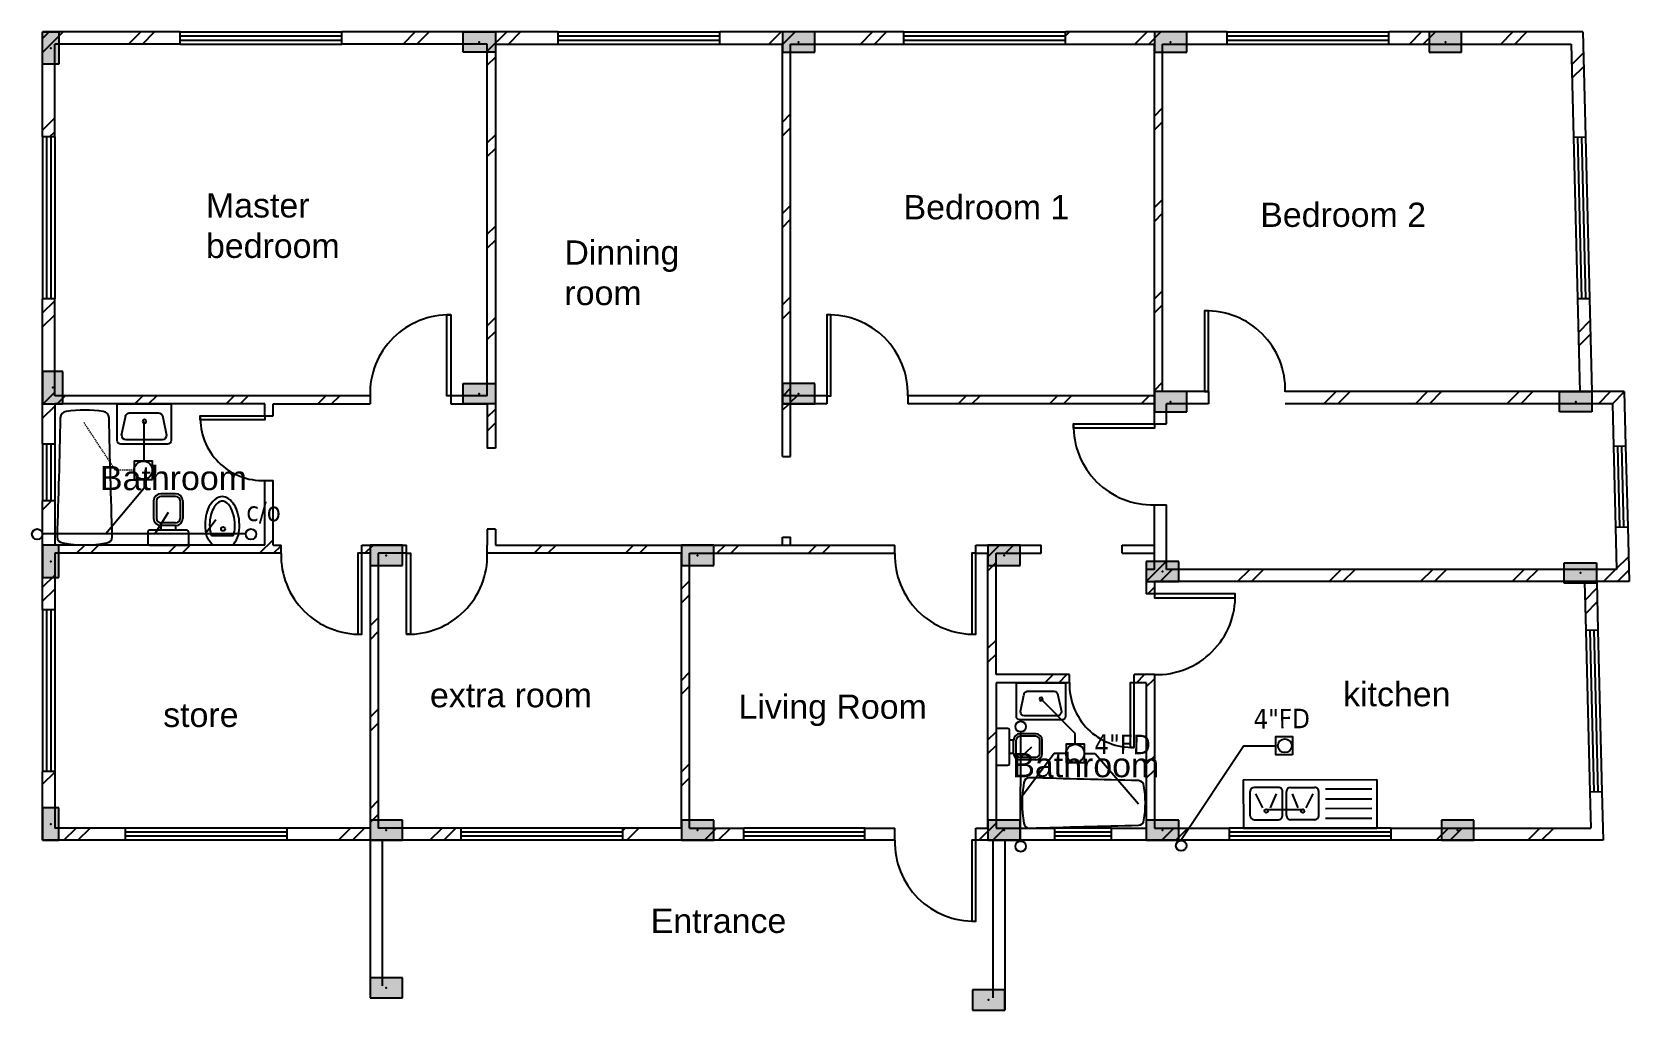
# Model space of a CAD drawing. Header units: inches. Extents: x 129 to 900, y 43 to 664.
# Drawn here: x 309 to 589.4, y 482.7 to 654.5 of the extents above; entities that cross this region are included whole.
import ezdxf

# ---------------------------------------------------------------- set-up
doc = ezdxf.new("R2010")
doc.units = ezdxf.units.IN
doc.header["$MEASUREMENT"] = 0
doc.linetypes.add('DASHED2', pattern=[0.375, 0.25, -0.125])
doc.linetypes.add('HIDDEN', pattern=[0.375, 0.25, -0.125])
for name, color, linetype in [('BATH', 3, 'Continuous'), ('COL', 2, 'Continuous'), ('DOORS', 5, 'Continuous'), ('ELWIN', 3, 'Continuous'), ('fur.', 40, 'Continuous'), ('TEXT', 7, 'Continuous'), ('WALLS', 1, 'Continuous'), ('WINDOWS', 7, 'Continuous')]:
    doc.layers.add(name, color=color, linetype=linetype)
doc.styles.add('ROMS_KUFI2', font='romans.shx', dxfattribs={"bigfont": 'kufi2.shx'})
doc.styles.get("Standard").update_dxf_attribs({"font": ''})
doc.styles.get('Standard').set_extended_font_data('Arial')

# ---------------------------------------------------------------- blocks, each defined once
blk = doc.blocks.new('COL')
at = {"layer": 'COL', "linetype": 'Continuous'}
blk.add_hatch(color=256, dxfattribs=at).paths.add_polyline_path([(1, 1), (0, 1), (0, 0), (1, 0)])
at = {"color": 2}
for p, q in [((0, 1), (0, 0)), ((1, 1), (0, 1)), ((1, 0), (1, 1)), ((0, 0), (1, 0))]:
    blk.add_line(p, q, dxfattribs=at)
at = {"layer": 'COL', "linetype": 'Continuous'}
blk.add_point((0.5, 0.5), dxfattribs=at)
blk = doc.blocks.new('KSINK1')
for p, q in [((-1.65, 0), (-1.65, 0.6)), ((0, 0.6), (-1.65, 0.6)), ((0, 0), (0, 0.6)), ((-1.017, 0.478), (-1.59, 0.478)), ((-0.932, 0.445), (-0.932, 0.145)), ((-0.882, 0.495), (-0.582, 0.495)), ((-0.532, 0.445), (-0.532, 0.145)), ((-0.485, 0.445), (-0.485, 0.145)), ((-0.135, 0.495), (-0.435, 0.495)), ((-0.085, 0.445), (-0.085, 0.145)), ((-1.017, 0.355), (-1.59, 0.355)), ((-1.017, 0.237), (-1.59, 0.237)), ((-0.778, 0.347), (-0.862, 0.174)), ((-0.679, 0.347), (-0.608, 0.174)), ((-0.337, 0.347), (-0.409, 0.174)), ((-0.239, 0.347), (-0.155, 0.174)), ((0, 0), (-1.65, 0)), ((-1.017, 0.115), (-1.59, 0.115)), ((-0.582, 0.095), (-0.882, 0.095)), ((-0.435, 0.095), (-0.135, 0.095))]:
    blk.add_line(p, q)
for centre in [(-0.734, 0.387), (-0.283, 0.387)]:
    blk.add_circle(centre, 0.0223)
for centre, start, end in [((-0.882, 0.445), 90, 180), ((-0.582, 0.445), 0, 90), ((-0.435, 0.445), 90, 180), ((-0.135, 0.445), 0, 90), ((-0.882, 0.145), 180, 270), ((-0.582, 0.145), 270, 360), ((-0.435, 0.145), 180, 270), ((-0.135, 0.145), 270, 0)]:
    blk.add_arc(centre, 0.05, start, end)
blk = doc.blocks.new('A$C66E15865')
at = {"layer": 'BATH'}
for p, q in [((0, 0.067), (0, 0.291)), ((0.1, 0.067), (0.1, 0.304))]:
    blk.add_line(p, q, dxfattribs=at)
for points in [[(0, 0.067, 0.012752), (0.01, 0.061, 0.07767), (0.108, 0.011, 0.075774), (0.221, 0, 0.061659), (0.345, 0.015, 0.074948), (0.439, 0.055, 0.107014), (0.509, 0.121, 0.15083), (0.53, 0.187, 0.15083), (0.509, 0.254, 0.107014), (0.439, 0.32, 0.074948), (0.345, 0.36, 0.061659), (0.221, 0.375, 0.061659), (0.097, 0.36, 0.071803), (0.01, 0.298, 0.012752), (0, 0.291, 0.169921)], [(0.1, 0.067, 0.019189), (0.122, 0.059, 0.075481), (0.22, 0.05, 0.062438), (0.332, 0.064, 0.074948), (0.413, 0.098, 0.107014), (0.468, 0.149, 0.15083), (0.48, 0.187, 0.15083), (0.468, 0.225, 0.107014), (0.413, 0.277, 0.074948), (0.332, 0.311, 0.061659), (0.221, 0.325, 0.058511), (0.115, 0.312, 0.013304), (0.1, 0.304, 0.02009)]]:
    blk.add_lwpolyline(points, format="xyb", dxfattribs=at)
blk.add_circle((0.176, 0.178), 0.0223, dxfattribs=at)
blk = doc.blocks.new('A$C5CF13C8A')
at = {"layer": 'BATH'}
for p, q in [((0, 0.43), (0, 0.02)), ((0.145, 0.45), (0.02, 0.45)), ((0.165, 0.02), (0.165, 0.43)), ((0.485, 0.385), (0.295, 0.385)), ((0.485, 0.355), (0.295, 0.355)), ((0.215, 0.305), (0.165, 0.305)), ((0.215, 0.145), (0.215, 0.305)), ((0.245, 0.145), (0.245, 0.305)), ((0.535, 0.145), (0.535, 0.305)), ((0.565, 0.145), (0.565, 0.305)), ((0.215, 0.145), (0.165, 0.145)), ((0.485, 0.095), (0.295, 0.095)), ((0.485, 0.065), (0.295, 0.065)), ((0.02, 0), (0.145, 0))]:
    blk.add_line(p, q, dxfattribs=at)
for centre, radius, start, end in [((0.02, 0.43), 0.02, 90, 180), ((0.145, 0.43), 0.02, 0, 90), ((0.295, 0.305), 0.08, 90, 180), ((0.295, 0.305), 0.05, 90, 180), ((0.485, 0.305), 0.08, 0, 90), ((0.485, 0.305), 0.05, 0, 90), ((0.02, 0.02), 0.02, 180, 270), ((0.145, 0.02), 0.02, 270, 0), ((0.295, 0.145), 0.08, 180, 270), ((0.295, 0.145), 0.05, 180, 270), ((0.485, 0.145), 0.08, 270, 0), ((0.485, 0.145), 0.05, 270, 0)]:
    blk.add_arc(centre, radius, start, end, dxfattribs=at)
blk = doc.blocks.new('A$C5AD23986')
at = {"layer": 'BATH'}
for p, q in [((0, 0.498), (0, 0.036)), ((0.4, 0.533), (0.036, 0.533)), ((0.267, 0.451), (0.089, 0.489)), ((0.4, 0), (0.4, 0.533)), ((0.044, 0.444), (0.044, 0.089)), ((0.311, 0.127), (0.311, 0.406)), ((0.036, 0), (0.4, 0)), ((0.089, 0.044), (0.267, 0.083))]:
    blk.add_line(p, q, dxfattribs=at)
blk.add_circle((0.225, 0.269), 0.0182, dxfattribs=at)
for centre, radius, start, end in [((0.036, 0.498), 0.0356, 90, 180), ((0.089, 0.444), 0.0444, 90, 180), ((0.267, 0.406), 0.0444, 0, 90), ((0.036, 0.036), 0.0356, 180, 270), ((0.089, 0.089), 0.0444, 180, 270), ((0.267, 0.127), 0.0444, 270, 0)]:
    blk.add_arc(centre, radius, start, end, dxfattribs=at)

msp = doc.modelspace()

# ---------------------------------------------------------------- hatches: boundary and pattern name
at = {"layer": 'ELWIN', "linetype": 'Continuous'}
h = msp.add_hatch(dxfattribs=at)
h.set_pattern_fill('ANSI32', color=256, scale=14.195852, style=0)
h.set_pattern_definition([(45, (-3050.351, 343.619), (-8.030386, 8.030386), []), (45, (-3047.909, 343.619), (-8.030386, 8.030386), [])])
h.paths.add_polyline_path([(490.44, 654.46), (490.44, 652.33), (506.06, 652.33), (506.06, 591.29), (507.48, 591.29), (507.48, 652.33), (518.84, 652.33), (518.84, 654.46)])
h.paths.add_polyline_path([(579.22, 652.33), (579.63, 636), (581.76, 636.05), (581.3, 654.46), (547.23, 654.46), (547.23, 652.33)])
h.paths.add_polyline_path([(429.76, 654.46), (429.76, 652.33), (440.76, 652.33), (440.76, 590.58), (442.18, 590.58), (442.18, 652.33), (462.05, 652.33), (462.05, 654.46)])
h.paths.add_polyline_path([(363.39, 654.46), (363.39, 652.33), (388.94, 652.33), (388.94, 590.58), (382.56, 590.58), (382.56, 589.16), (388.94, 589.16), (388.94, 581.35), (390.36, 581.35), (390.36, 652.33), (401.36, 652.33), (401.36, 654.46)])
h.paths.add_polyline_path([(506.06, 589.16), (506.06, 590.58), (462.76, 590.58), (462.76, 589.16)])
h.paths.add_polyline_path([(448.57, 589.16), (448.57, 590.58), (442.18, 590.58), (442.18, 589.16)])
h.paths.add_polyline_path([(440.76, 579.93), (442.18, 579.93), (442.18, 589.16), (440.76, 589.16)])
h.paths.add_polyline_path([(349.9, 589.16), (349.9, 587.03), (351.32, 587.03), (351.32, 589.16), (368.36, 589.16), (368.36, 590.58), (313, 590.58), (313, 607.61), (310.87, 607.61), (310.87, 582.06), (313, 582.06), (313, 589.16)])
h.paths.add_polyline_path([(310.87, 654.46), (310.87, 636.01), (313, 636.01), (313, 652.33), (335, 652.33), (335, 654.46)])
h.paths.add_polyline_path([(310.87, 552.96), (313, 552.96), (313, 562.9), (352.74, 562.9), (352.74, 564.32), (351.32, 564.32), (351.32, 575.67), (349.9, 575.67), (349.9, 564.32), (313, 564.32), (313, 572.12), (310.87, 572.12)])
h.paths.add_polyline_path([(366.94, 564.32), (366.94, 562.9), (368.36, 562.9), (368.36, 514.63), (353.81, 514.63), (353.81, 512.5), (384.33, 512.5), (384.33, 514.63), (369.78, 514.63), (369.78, 562.9), (374.75, 562.9), (374.75, 564.32)])
h.paths.add_polyline_path([(325.42, 512.5), (325.42, 514.63), (313, 514.63), (313, 524.57), (310.87, 524.57), (310.87, 512.5)])
h.paths.add_polyline_path([(424.43, 562.9), (460.5, 562.9), (460.5, 564.32), (390.36, 564.32), (390.36, 567.16), (388.94, 567.16), (388.94, 564.32), (388.94, 562.9), (423.01, 562.9), (423.01, 514.63), (412.72, 514.63), (412.72, 512.5), (433.95, 512.5), (433.95, 514.63), (424.43, 514.63)])
h.paths.add_polyline_path([(474.7, 564.32), (474.7, 562.9), (476.83, 562.9), (476.83, 514.63), (474.7, 514.63), (474.7, 512.5), (488.6, 512.5), (488.6, 514.63), (478.25, 514.63), (478.25, 540.18), (491.15, 540.18), (491.15, 541.6), (478.25, 541.6), (478.25, 562.9), (486.18, 562.9), (486.18, 564.32)])
h.paths.add_polyline_path([(506.06, 514.63), (506.06, 541.6), (504.64, 541.6), (502.51, 541.6), (502.51, 540.18), (504.64, 540.18), (504.64, 514.63), (498.54, 514.63), (498.54, 512.5), (519.19, 512.5), (519.19, 514.63)])
h.paths.add_polyline_path([(584.85, 512.5), (584.63, 521.02), (582.5, 520.97), (582.66, 514.63), (547.58, 514.63), (547.58, 512.5)])
h.paths.add_polyline_path([(508.19, 560.06), (508.19, 571.41), (506.06, 571.41), (506.06, 560.06), (504.64, 560.06), (504.64, 555.8), (506.06, 555.8), (506.06, 557.93), (589.39, 557.93), (589.15, 567.57), (587.02, 567.51), (587.21, 560.06)])
h.paths.add_polyline_path([(529.03, 591.29), (529.03, 589.16), (586.48, 589.16), (586.67, 581.7), (588.79, 581.76), (588.56, 591.29)])
h.paths.add_polyline_path([(582.47, 607.67), (580.34, 607.62), (580.75, 591.29), (582.88, 591.29)])
h.paths.add_polyline_path([(583.71, 557.93), (581.58, 557.93), (581.79, 549.35), (583.92, 549.41)])

# ---------------------------------------------------------------- linework, layer by layer
at = {"color": 3, "linetype": 'HIDDEN', "lineweight": 0}
for p, q in [((323.65, 577.5), (318.12, 585.88)), ((326.94, 577.5), (323.65, 577.5))]:
    msp.add_line(p, q, dxfattribs=at)
at = {"layer": 'BATH', "linetype": 'Continuous', "elevation": 21.83}
msp.add_lwpolyline([(314.99, 587.8, 0.385927), (313.98, 586.72, -0.002314), (313.41, 565.77, 0.371886), (314.4, 564.72, 0.088075), (322.12, 564.72, 0.371886), (323.11, 565.77, -0.002314), (322.54, 586.72, 0.385927), (321.53, 587.8, 0.081864)], format="xyb", close=True, dxfattribs=at)
at = {"layer": 'BATH', "linetype": 'Continuous'}
msp.add_lwpolyline([(504.23, 522.05, 0.385927), (503.24, 522.98, -0.002314), (484.08, 523.5, 0.371886), (483.13, 522.59, 0.088075), (483.13, 515.53, 0.371886), (484.08, 514.63, -0.002314), (503.24, 515.15, 0.385927), (504.23, 516.07, 0.081864)], format="xyb", close=True, dxfattribs=at)
at = {"layer": 'DOORS', "linetype": 'Continuous'}
for points in [[(382.56, 590.58), (381.85, 590.58), (381.85, 604.77), (382.56, 604.77), (382.56, 590.58)], [(448.57, 590.58), (449.28, 590.58), (449.28, 604.77), (448.57, 604.77), (448.57, 590.58)], [(349.9, 587.03), (349.9, 586.32), (338.55, 586.32), (338.55, 587.03), (349.9, 587.03)], [(366.94, 562.9), (366.23, 562.9), (366.23, 548.7), (366.94, 548.7), (366.94, 562.9)], [(374.75, 562.9), (375.46, 562.9), (375.46, 548.7), (374.75, 548.7), (374.75, 562.9)], [(474.7, 562.9), (473.99, 562.9), (473.99, 548.7), (474.7, 548.7), (474.7, 562.9)], [(502.51, 540.18), (501.8, 540.18), (501.8, 528.83), (502.51, 528.83), (502.51, 540.18)], [(474.7, 512.5), (473.99, 512.5), (473.99, 498.31), (474.7, 498.31), (474.7, 512.5)]]:
    msp.add_lwpolyline(points, dxfattribs=at)
at = {"layer": 'DOORS'}
for points in [[(514.84, 591.29), (515.55, 591.29), (515.55, 605.48), (514.84, 605.48), (514.84, 591.29)], [(506.06, 585.61), (506.06, 584.9), (491.86, 584.9), (491.86, 585.61), (506.06, 585.61)], [(506.06, 555.8), (506.06, 555.09), (520.25, 555.09), (520.25, 555.8), (506.06, 555.8)]]:
    msp.add_lwpolyline(points, dxfattribs=at)
at = {"layer": 'DOORS', "linetype": 'Continuous'}
for centre, radius, start, end in [((382.2, 590.93), 13.85, 88.5312, 181.4688), ((448.92, 590.93), 13.85, 358.5312, 91.4688), ((349.55, 586.68), 11.01, 178.1524, 271.8476), ((366.58, 562.54), 13.85, 178.5312, 271.4688), ((375.1, 562.54), 13.85, 268.5312, 1.4688), ((474.34, 562.54), 13.85, 178.5312, 271.4688), ((502.16, 539.83), 11.01, 178.1524, 271.8476), ((474.34, 512.15), 13.85, 178.5312, 271.4688)]:
    msp.add_arc(centre, radius, start, end, dxfattribs=at)
at = {"layer": 'DOORS'}
for centre, start, end in [((515.19, 591.64), 358.5312, 91.4688), ((505.7, 585.26), 178.5312, 271.4688), ((506.41, 555.44), 268.5312, 1.4688)]:
    msp.add_arc(centre, 13.85, start, end, dxfattribs=at)
at = {"layer": 'ELWIN', "linetype": 'Continuous'}
for p, q in [((332.91, 570.04), (330.58, 566.31)), ((341.3, 568.8), (339.4, 566.28)), ((346.54, 566.35), (310.87, 566.33)), ((492.16, 531.25), (486.16, 537.29)), ((482.54, 512.31), (482.61, 531.57)), ((492.16, 529.36), (492.16, 531.25)), ((488.46, 527.77), (482.57, 519.86)), ((482.61, 527.13), (484.53, 528.93)), ((490.56, 527.77), (488.46, 527.77)), ((493.76, 527.76), (495.64, 527.76)), ((495.64, 527.76), (503.29, 518.93)), ((368.36, 512.5), (368.36, 484.82)), ((370.49, 512.5), (370.49, 486.95)), ((477.67, 512.5), (477.67, 484.82)), ((479.8, 512.5), (479.8, 482.69))]:
    msp.add_line(p, q, dxfattribs=at)
for centre in [(309.93, 566.25), (347.45, 566.25), (482.58, 532.47), (482.58, 511.43), (510.77, 511.56)]:
    msp.add_circle(centre, 0.931, dxfattribs=at)
at = {"layer": 'TEXT'}
for points in [[(330.14, 575.89), (330.14, 579.1), (326.94, 579.1), (326.94, 575.89)], [(530.33, 527.51), (527.36, 527.51), (527.36, 530.71), (530.33, 530.71)], [(493.76, 526.15), (493.76, 529.36), (490.56, 529.36), (490.56, 526.15)]]:
    msp.add_lwpolyline(points, close=True, dxfattribs=at)
for centre, radius in [((328.54, 577.5), 1.6), ((528.96, 529.11), 1.21), ((492.16, 527.76), 1.6)]:
    msp.add_circle(centre, radius, dxfattribs=at)
at = {"layer": 'WALLS'}
for p, q in [((310.87, 636.01), (310.87, 654.46)), ((335, 654.46), (310.87, 654.46)), ((401.36, 654.46), (363.39, 654.46)), ((462.05, 654.46), (429.76, 654.46)), ((518.84, 654.46), (490.44, 654.46)), ((581.3, 654.46), (547.23, 654.46)), ((581.3, 654.46), (581.76, 636.05)), ((313, 636.01), (313, 652.33)), ((579.22, 652.33), (579.63, 636)), ((313, 636.01), (310.87, 636.01)), ((579.63, 636), (581.76, 636.05)), ((313, 607.61), (310.87, 607.61)), ((310.87, 582.06), (310.87, 607.61)), ((580.34, 607.62), (582.47, 607.67)), ((580.34, 607.62), (580.75, 591.24)), ((582.47, 607.67), (582.88, 591.29)), ((313, 589.16), (313, 582.06)), ((515.55, 591.29), (506.06, 591.29)), ((506.06, 585.61), (506.06, 591.29)), ((510.32, 591.29), (508.19, 591.29)), ((515.55, 589.16), (508.19, 589.16)), ((508.19, 585.61), (508.19, 589.16)), ((588.56, 591.29), (529.03, 591.29)), ((586.48, 589.16), (529.03, 589.16)), ((586.48, 589.16), (586.67, 581.7)), ((588.56, 591.29), (588.79, 581.76)), ((506.06, 585.61), (508.19, 585.61)), ((313, 582.06), (310.87, 582.06)), ((313, 582.06), (313, 582.06)), ((586.67, 581.7), (588.79, 581.76)), ((313, 572.12), (310.87, 572.12)), ((310.87, 552.96), (310.87, 572.12)), ((313, 572.12), (313, 564.32)), ((506.06, 571.41), (508.19, 571.41)), ((506.06, 560.06), (506.06, 571.41)), ((508.19, 560.06), (508.19, 571.41)), ((587.02, 567.51), (589.15, 567.57)), ((587.02, 567.51), (587.21, 560.06)), ((589.15, 567.57), (589.39, 557.93)), ((506.06, 560.06), (504.64, 560.06)), ((504.64, 560.06), (504.64, 555.8)), ((587.21, 560.06), (508.19, 560.06)), ((506.06, 555.8), (504.64, 555.8)), ((589.39, 557.93), (506.06, 557.93)), ((506.06, 557.93), (506.06, 555.8)), ((581.58, 557.88), (581.79, 549.35)), ((583.71, 557.93), (583.92, 549.41)), ((313, 552.96), (310.87, 552.96)), ((583.92, 549.41), (581.79, 549.35)), ((506.06, 541.6), (504.64, 541.6)), ((506.06, 541.6), (506.06, 514.63)), ((504.64, 540.18), (504.64, 514.63)), ((313, 524.57), (310.87, 524.57)), ((310.87, 512.5), (310.87, 524.57)), ((313, 524.57), (313, 514.63)), ((584.63, 521.02), (582.5, 520.97)), ((582.5, 520.97), (582.66, 514.63)), ((584.63, 521.02), (584.85, 512.5)), ((325.42, 512.5), (310.87, 512.5)), ((384.33, 512.5), (353.81, 512.5)), ((433.95, 512.5), (412.72, 512.5)), ((460.5, 512.5), (455.24, 512.5)), ((488.6, 512.5), (474.7, 512.5)), ((519.19, 512.5), (498.54, 512.5)), ((584.85, 512.5), (547.58, 512.5))]:
    msp.add_line(p, q, dxfattribs=at)
at = {"layer": 'WALLS', "linetype": 'Continuous'}
for p, q in [((335, 652.33), (335, 654.46)), ((363.39, 652.33), (363.39, 654.46)), ((401.36, 652.33), (401.36, 654.46)), ((429.76, 652.33), (429.76, 654.46)), ((462.05, 652.33), (462.05, 654.46)), ((490.44, 652.33), (490.44, 654.46)), ((518.84, 652.33), (518.84, 654.46)), ((547.23, 652.33), (547.23, 654.46)), ((335, 652.33), (313, 652.33)), ((388.94, 652.33), (363.39, 652.33)), ((388.94, 590.58), (388.94, 652.33)), ((390.36, 652.33), (390.36, 581.35)), ((390.36, 652.33), (401.36, 652.33)), ((429.76, 652.33), (440.76, 652.33)), ((440.76, 579.93), (440.76, 652.33)), ((442.18, 579.93), (442.18, 652.33)), ((442.18, 652.33), (462.05, 652.33)), ((490.44, 652.33), (506.06, 652.33)), ((506.06, 589.99), (506.06, 652.33)), ((507.48, 591.29), (507.48, 652.33)), ((507.48, 652.33), (518.84, 652.33)), ((547.23, 652.33), (579.22, 652.33)), ((313, 590.58), (313, 607.61)), ((313, 590.58), (313, 591.29)), ((368.36, 590.58), (313, 590.58)), ((349.9, 589.16), (313, 589.16)), ((349.9, 587.03), (349.9, 589.16)), ((351.32, 589.16), (368.36, 589.16)), ((351.32, 587.03), (351.32, 589.16)), ((368.36, 590.58), (368.36, 589.16)), ((382.56, 590.58), (382.56, 589.16)), ((388.94, 590.58), (382.56, 590.58)), ((382.56, 589.16), (388.94, 589.16)), ((388.94, 589.16), (388.94, 581.35)), ((448.57, 590.58), (440.76, 590.58)), ((448.57, 589.16), (440.76, 589.16)), ((448.57, 590.58), (448.57, 589.16)), ((462.76, 590.58), (462.76, 589.16)), ((506.06, 590.58), (462.76, 590.58)), ((506.06, 589.16), (462.76, 589.16)), ((515.55, 591.29), (515.55, 589.16)), ((349.9, 587.03), (351.32, 587.03)), ((390.36, 581.35), (388.94, 581.35)), ((440.76, 579.93), (442.18, 579.93)), ((349.9, 575.67), (351.32, 575.67)), ((349.9, 564.32), (349.9, 575.67)), ((351.32, 564.32), (351.32, 575.67)), ((388.94, 567.16), (388.94, 564.32)), ((390.36, 567.16), (388.94, 567.16)), ((390.36, 567.16), (390.36, 564.32)), ((349.9, 564.32), (313, 564.32)), ((351.32, 564.32), (352.74, 564.32)), ((352.74, 562.9), (352.74, 564.32)), ((366.94, 564.32), (374.75, 564.32)), ((366.94, 562.9), (366.94, 564.32)), ((374.75, 562.9), (374.75, 564.32)), ((388.94, 562.9), (388.94, 564.32)), ((390.36, 564.32), (460.5, 564.32)), ((440.76, 565.74), (442.18, 565.74)), ((440.76, 564.32), (440.76, 565.74)), ((442.18, 564.32), (442.18, 565.74)), ((460.5, 562.9), (460.5, 564.32)), ((474.7, 564.32), (486.18, 564.32)), ((474.7, 562.9), (474.7, 564.32)), ((486.18, 562.9), (486.18, 564.32)), ((500.38, 564.32), (506.06, 564.32)), ((500.38, 562.9), (500.38, 564.32)), ((352.74, 562.9), (313, 562.9)), ((313, 562.9), (313, 562.9)), ((313, 562.9), (313, 552.96)), ((368.36, 562.9), (366.94, 562.9)), ((368.36, 562.9), (368.36, 514.63)), ((369.78, 562.9), (369.78, 514.63)), ((374.75, 562.9), (369.78, 562.9)), ((423.01, 562.9), (388.94, 562.9)), ((423.01, 514.63), (423.01, 562.9)), ((424.43, 514.63), (424.43, 562.9)), ((424.43, 562.9), (460.5, 562.9)), ((474.7, 562.9), (476.83, 562.9)), ((476.83, 514.63), (476.83, 562.9)), ((478.25, 541.6), (478.25, 562.9)), ((478.25, 562.9), (486.18, 562.9)), ((500.38, 562.9), (506.06, 562.9)), ((491.15, 541.6), (478.25, 541.6)), ((491.15, 540.18), (491.15, 541.6)), ((504.64, 541.6), (502.51, 541.6)), ((502.51, 540.18), (502.51, 541.6)), ((491.15, 540.18), (478.25, 540.18)), ((478.25, 540.18), (478.25, 514.63)), ((504.64, 540.18), (502.51, 540.18)), ((325.42, 514.63), (313, 514.63)), ((325.42, 512.5), (325.42, 514.63)), ((368.36, 514.63), (353.81, 514.63)), ((353.81, 512.5), (353.81, 514.63)), ((384.33, 514.63), (369.78, 514.63)), ((384.33, 512.5), (384.33, 514.63)), ((412.72, 512.5), (412.72, 514.63)), ((423.01, 514.63), (412.72, 514.63)), ((424.43, 514.63), (433.95, 514.63)), ((433.95, 512.5), (433.95, 514.63)), ((455.24, 512.5), (455.24, 514.63)), ((455.24, 514.63), (460.5, 514.63)), ((460.5, 512.5), (460.5, 514.63)), ((474.7, 514.63), (476.83, 514.63)), ((474.7, 512.5), (474.7, 514.63)), ((478.25, 514.63), (488.6, 514.63)), ((488.6, 512.5), (488.6, 514.63)), ((498.54, 514.63), (504.64, 514.63)), ((498.54, 512.5), (498.54, 514.63)), ((506.06, 514.63), (519.19, 514.63)), ((519.19, 514.63), (519.19, 512.5)), ((547.58, 514.63), (582.66, 514.63)), ((547.58, 514.63), (547.58, 512.5))]:
    msp.add_line(p, q, dxfattribs=at)
at = {"layer": 'WALLS', "color": 3, "linetype": 'Continuous'}
for p, q in [((328.69, 579.11), (328.72, 586.04)), ((328.69, 575.89), (328.69, 574.36)), ((328.69, 574.36), (321.98, 566.33)), ((521.74, 529.11), (510.72, 512.49)), ((521.74, 529.11), (527.36, 529.11)), ((525.88, 517.93), (532.27, 517.94))]:
    msp.add_line(p, q, dxfattribs=at)
at = {"layer": 'WINDOWS', "linetype": 'Continuous'}
for p, q in [((335, 654.46), (363.39, 654.46)), ((335, 653.75), (363.39, 653.75)), ((401.36, 654.46), (429.76, 654.46)), ((401.36, 653.75), (429.76, 653.75)), ((462.05, 654.46), (490.44, 654.46)), ((462.05, 653.75), (490.44, 653.75)), ((518.84, 654.46), (547.23, 654.46)), ((518.84, 653.75), (547.23, 653.75)), ((335, 653.04), (363.39, 653.04)), ((335, 652.33), (363.39, 652.33)), ((401.36, 653.04), (429.76, 653.04)), ((401.36, 652.33), (429.76, 652.33)), ((462.05, 653.04), (490.44, 653.04)), ((462.05, 652.33), (490.44, 652.33)), ((518.84, 653.04), (547.23, 653.04)), ((518.84, 652.33), (547.23, 652.33)), ((353.81, 514.63), (325.42, 514.63)), ((353.81, 513.92), (325.42, 513.92)), ((353.81, 513.21), (325.42, 513.21)), ((412.72, 514.63), (384.33, 514.63)), ((412.72, 513.92), (384.33, 513.92)), ((412.72, 513.21), (384.33, 513.21)), ((455.24, 514.63), (433.95, 514.63)), ((455.24, 513.92), (433.95, 513.92)), ((455.24, 513.21), (433.95, 513.21)), ((498.54, 514.63), (488.6, 514.63)), ((498.54, 513.92), (488.6, 513.92)), ((498.54, 513.21), (488.6, 513.21)), ((547.58, 514.63), (519.19, 514.63)), ((547.58, 513.92), (519.19, 513.92)), ((547.58, 513.21), (519.19, 513.21)), ((353.81, 512.5), (325.42, 512.5)), ((412.72, 512.5), (384.33, 512.5)), ((455.24, 512.5), (433.95, 512.5)), ((498.54, 512.5), (488.6, 512.5)), ((547.58, 512.5), (519.19, 512.5))]:
    msp.add_line(p, q, dxfattribs=at)
at = {"layer": 'WINDOWS'}
for p, q in [((310.87, 636.01), (310.87, 607.61)), ((311.58, 636.01), (311.58, 607.61)), ((312.29, 636.01), (312.29, 607.61)), ((313, 636.01), (313, 607.61)), ((579.63, 636), (580.34, 607.62)), ((580.34, 636.02), (581.05, 607.64)), ((581.05, 636.04), (581.76, 607.65)), ((581.76, 636.05), (582.47, 607.67)), ((310.87, 582.06), (310.87, 572.12)), ((311.58, 582.06), (311.58, 572.12)), ((312.29, 582.06), (312.29, 572.12)), ((313, 582.06), (313, 572.12)), ((586.67, 581.7), (587.02, 567.51)), ((587.38, 581.72), (587.73, 567.53)), ((588.09, 581.74), (588.44, 567.55)), ((588.79, 581.76), (589.15, 567.57)), ((310.87, 552.96), (310.87, 524.57)), ((311.58, 552.96), (311.58, 524.57)), ((312.29, 552.96), (312.29, 524.57)), ((313, 552.96), (313, 524.57)), ((581.79, 549.35), (582.5, 520.97)), ((582.5, 549.37), (583.21, 520.99)), ((583.21, 549.39), (583.92, 521.01)), ((583.92, 549.41), (584.63, 521.02))]:
    msp.add_line(p, q, dxfattribs=at)

# ---------------------------------------------------------------- block references
at = {"layer": 'BATH', "linetype": 'Continuous'}
for name, p, xscale, yscale, zscale, rotation in [('A$C5AD23986', (323.96, 582.06), -17.74728496923348, 17.74728496923348, 17.7472849702231, 270), ('A$C5CF13C8A', (336.54, 564.31), 16.03829449537243, 16.03829449537243, 16.03829449537243, 90), ('A$C66E15865', (345.41, 564.36), 16.03829449537243, 16.03829449537243, 16.03829449537243, 90), ('A$C5AD23986', (481.82, 533.66), -16.17916772981966, 16.17916772981966, 16.17916773072182, 270)]:
    msp.add_blockref(name, p, dxfattribs=dict(at, xscale=xscale, yscale=yscale, zscale=zscale, rotation=rotation))
at = {"layer": 'BATH', "linetype": 'Continuous', "xscale": 14.36986792091629, "yscale": 14.36986792091629, "zscale": 14.36986792091629}
msp.add_blockref('A$C5CF13C8A', (478.25, 525.68), dxfattribs=at)
at = {"layer": 'COL', "linetype": 'Continuous'}
for p, xscale, yscale, zscale in [((310.87, 654.46), 2.839170311052921, -5.678340622105944, 2.839170311052921), ((384.68, 654.46), 5.678340622105869, -3.548962888816165, 5.678340622105869), ((446.44, 654.46), -5.678340622105869, -3.548962888816165, 5.678340622105864), ((511.74, 654.46), -5.678340622105869, -3.548962888816165, 5.678340622105864), ((560, 654.46), -5.678340622105869, -3.548962888816165, 5.678340622105864), ((310.87, 589.16), 3.548962888816165, 5.678340622105944, 3.548962888816165), ((384.68, 592.71), 5.678340622105869, -3.548962888816165, 5.678340622105869), ((446.44, 592.71), -5.678340622105869, -3.548962888816165, 5.678340622105864), ((511.74, 591.29), -5.678340622105869, -3.548962888816165, 5.678340622105864), ((582.88, 587.74), -5.678340622105869, 3.548962888816165, 5.678340622105864), ((310.87, 558.64), 2.839170311052921, 5.678340622105944, 2.839170311052921), ((368.36, 560.77), 5.678340622105869, 3.548962888816165, 5.678340622105869), ((428.69, 564.32), -5.678340622105869, -3.548962888816165, 5.678340622105864), ((482.5, 564.32), -5.678340622105869, -3.548962888816165, 5.678340622105864), ((510.32, 561.48), -5.678340622105869, -3.548962888816165, 5.678340622105864), ((583.68, 557.67), -5.678340622105869, 3.548962888816165, 5.678340622105864), ((310.87, 512.5), 2.839170311052921, 5.678340622105944, 2.839170311052921), ((368.36, 512.5), 5.678340622105869, 3.548962888816165, 5.678340622105869), ((428.69, 516.05), -5.678340622105869, -3.548962888816165, 5.678340622105864), ((482.5, 516.05), -5.678340622105869, -3.548962888816165, 5.678340622105864), ((510.32, 516.05), -5.678340622105869, -3.548962888816165, 5.678340622105864), ((556.45, 512.5), 5.678340622105869, 3.548962888816165, 5.678340622105869), ((368.36, 484.82), 5.678340622105869, 3.548962888816165, 5.678340622105869), ((479.8, 486.24), -5.678340622105869, -3.548962888816165, 5.678340622105864)]:
    msp.add_blockref('COL', p, dxfattribs=dict(at, xscale=xscale, yscale=yscale, zscale=zscale))
at = {"layer": 'fur.', "ltscale": 0.5, "xscale": 14.19585155526466, "yscale": 14.19585155526466, "zscale": 14.19585155526466, "rotation": 180.0520163666463}
msp.add_blockref('KSINK1', (521.67, 523.14), dxfattribs=at)

# ---------------------------------------------------------------- texts
at = {"layer": 'BATH', "char_height": 4.2588, "attachment_point": 1}
for s, width, insert in [('{\\fArial Unicode MS|b0|i0|c0|p2;\\C7;Master\\Pbedroom}', 16.3532, (339.55, 626.13)), ('{\\fArial Unicode MS|b0|i0|c0|p2;\\C7;Bedroom 1}', 36.6387, (462.02, 625.81)), ('{\\fArial Unicode MS|b0|i0|c0|p2;\\C7;Bedroom 2}', 36.6387, (524.64, 624.48)), ('{\\fArial Unicode MS|b0|i0|c0|p2;\\C7;Dinning \\Proom}', 16.3532, (402.48, 617.85)), ('{\\fArial Unicode MS|b0|i0|c0|p2;\\C7;Bathroom}', 16.3532, (320.95, 578.25)), ('{\\fArial Unicode MS|b0|i0|c0|p2;\\C7;extra room}', 36.6387, (378.87, 540.12)), ('{\\fArial Unicode MS|b0|i0|c0|p2;\\C7;kitchen}', 16.3532, (539.19, 540.3)), ('{\\fArial Unicode MS|b0|i0|c0|p2;\\C7;store}', 36.6387, (332.04, 536.66)), ('{\\fArial Unicode MS|b0|i0|c0|p2;\\C7;Living Room}', 36.6387, (433.04, 538.1)), ('{\\fArial Unicode MS|b0|i0|c0|p2;\\C7;Bathroom}', 16.3532, (481.12, 527.84)), ('{\\fArial Unicode MS|b0|i0|c0|p2;\\C7;Entrance}', 36.6387, (417.63, 500.49))]:
    msp.add_mtext_dynamic_manual_height_columns(s, width=width, gutter_width=14.2, heights=[0], dxfattribs=dict(at, insert=insert))
at = {"layer": 'TEXT', "linetype": 'DASHED2', "char_height": 3.4313, "style": 'ROMS_KUFI2'}
for s, insert, width, attachment_point, rotation in [('{\\fTahoma|b0|i0|c0|p32;c/o}', (346.61, 568.14), 9.7027, 7, 359.4644), ('\\fTahoma|b0|i0|c0|p32;4"FD', (523.46, 535.53), 5.7387, 1, 0.5356), ('\\fTahoma|b0|i0|c0|p32;4"FD', (495.51, 527.69), 5.7387, 7, 359.4644)]:
    msp.add_mtext(s, dxfattribs=dict(at, insert=insert, width=width, attachment_point=attachment_point, rotation=rotation))

doc.saveas('drawing.dxf')
